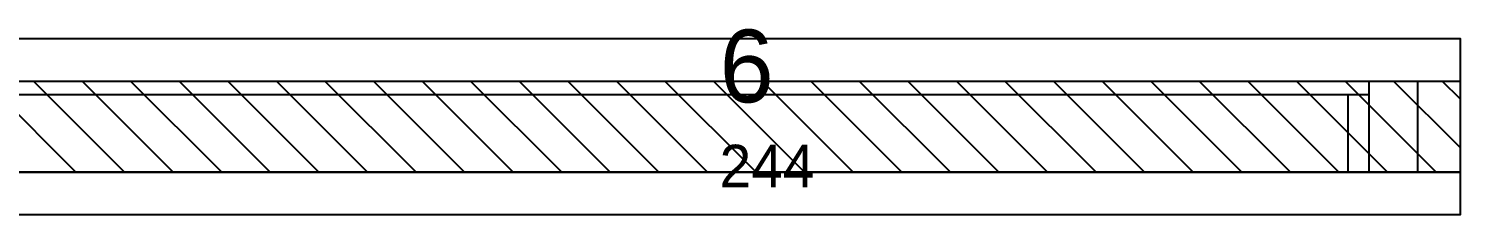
# Model space of a CAD drawing. Header units: metres. Extents: x -10 to 74425, y -2037 to 26.
# Drawn here: x 48825.4 to 49061.2, y -1429 to -1398.3 of the extents above; entities that cross this region are included whole.
import ezdxf

# ---------------------------------------------------------------- set-up
doc = ezdxf.new("R2010")
doc.units = ezdxf.units.M
doc.layers.add('VIGAS', color=7, linetype='Continuous')

msp = doc.modelspace()

# ---------------------------------------------------------------- linework, layer by layer
at = {"layer": 'VIGAS'}
for p, q in [((48817.2, -1407), (49061.2, -1407)), ((48833.2, -1422), (48818.2, -1407)), ((48841.2, -1422), (48826.2, -1407)), ((48849.2, -1422), (48834.2, -1407)), ((48857.2, -1422), (48842.2, -1407)), ((48865.2, -1422), (48850.2, -1407)), ((48873.2, -1422), (48858.2, -1407)), ((48881.2, -1422), (48866.2, -1407)), ((48889.2, -1422), (48874.2, -1407)), ((48897.2, -1422), (48882.2, -1407)), ((48905.2, -1422), (48890.2, -1407)), ((48913.2, -1422), (48898.2, -1407)), ((48921.2, -1422), (48906.2, -1407)), ((48929.2, -1422), (48914.2, -1407)), ((48937.2, -1422), (48922.2, -1407)), ((48945.2, -1422), (48930.2, -1407)), ((48953.2, -1422), (48938.2, -1407)), ((48961.2, -1422), (48946.2, -1407)), ((48969.2, -1422), (48954.2, -1407)), ((48977.2, -1422), (48962.2, -1407)), ((48985.2, -1422), (48970.2, -1407)), ((48993.2, -1422), (48978.2, -1407)), ((49001.2, -1422), (48986.2, -1407)), ((49009.2, -1422), (48994.2, -1407)), ((49017.2, -1422), (49002.2, -1407)), ((49025.2, -1422), (49010.2, -1407)), ((49033.2, -1422), (49018.2, -1407)), ((49041.2, -1422), (49026.2, -1407)), ((49049.2, -1422), (49034.2, -1407)), ((49057.2, -1422), (49042.2, -1407)), ((49046.2, -1422), (49046.2, -1407)), ((49061.2, -1418), (49050.2, -1407)), ((49054.2, -1422), (49054.2, -1407)), ((49061.2, -1410), (49058.2, -1407)), ((49061.2, -1422), (49061.2, -1407)), ((48817.2, -1409.2), (49046.2, -1409.2)), ((49042.7, -1422), (49042.7, -1409.2)), ((48817.2, -1422), (49061.2, -1422)), ((49042.7, -1422), (49046.2, -1422))]:
    msp.add_line(p, q, dxfattribs=at)
for points in [[(48817.2, -1407), (49061.2, -1407), (49061.2, -1400), (48817.2, -1400)], [(48817.2, -1429), (49061.2, -1429), (49061.2, -1422), (48817.2, -1422)]]:
    msp.add_lwpolyline(points, close=True, dxfattribs=at)

# ---------------------------------------------------------------- texts
for s, height, p in [('6', 12, (48939.2, -1410.5)), ('244', 7, (48939.2, -1424.5))]:
    msp.add_text(s, height=height, dxfattribs=at).set_placement(p)

doc.saveas('drawing.dxf')
